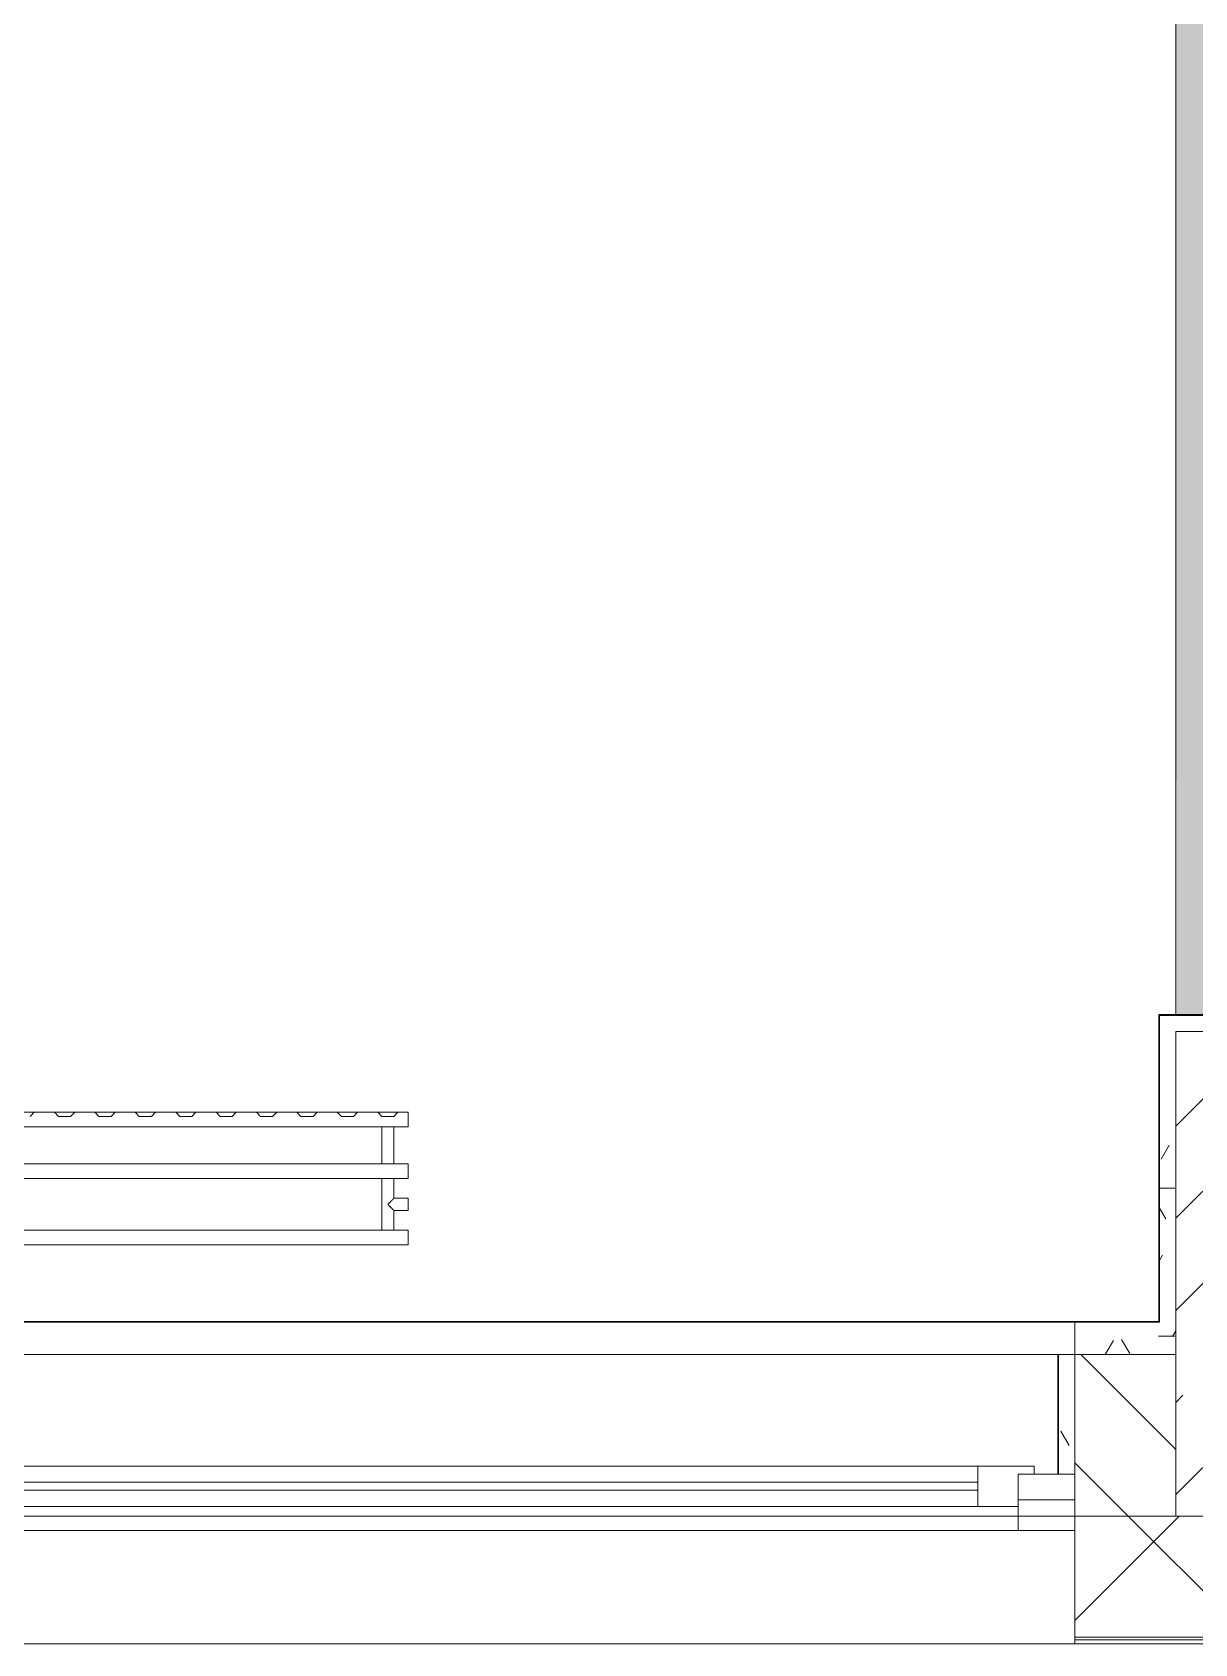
# Model space of a CAD drawing. Header units: millimetres. Extents: x -249154 to 415037, y -45458 to 354837.
# Drawn here: x 24210 to 25648, y 78928 to 80923 of the extents above; entities that cross this region are included whole.
import ezdxf

# ---------------------------------------------------------------- set-up
doc = ezdxf.new("R2010")
doc.units = ezdxf.units.MM
for name, color, linetype, lineweight in [('A-FLOR', 7, 'Continuous', 9), ('A-GLAZ', 7, 'Continuous', 9), ('A-GLAZ-1', 7, 'Continuous', 5), ('A-WALL', 7, 'Continuous', 5), ('I-WALL', 7, 'Continuous', 5), ('S-COLS', 7, 'Continuous', 9), ('S-COLS-1', 7, 'Continuous', 5)]:
    doc.layers.add(name, color=color, linetype=linetype, lineweight=lineweight)
doc.layers.add('A-FLOR-1', color=7, linetype='Continuous', lineweight=9, true_color=0xeef6ff, transparency=0.5)
for name, color, linetype, lineweight, true_color in [('A-WALL-1', 9, 'Continuous', 5, 0x808080), ('A-WALL-FNSH-1', 9, 'Continuous', 5, 0x808080), ('M-EQPM-1', 7, 'Continuous', 9, 0xb2b2b2)]:
    doc.layers.add(name, color=color, linetype=linetype, lineweight=lineweight, true_color=true_color)
pattern_1 = [(0, (0, 0), (243.84, 60.96), [20.117, -162.763, 20.117, -162.763, -975.36]), (0, (0, 0), (243.84, 60.96), [-365.76, 20.117, -345.643, 20.117, -162.763, -426.72]), (0, (0, 0), (243.84, 60.96), [-914.4, 20.117, -101.803, 20.117, -284.683]), (120, (91.44, 30.48), (-174.71291, 180.69163), [20.117, -162.763, 20.117, -162.763, -975.36]), (120, (91.44, 30.48), (-174.71291, 180.69163), [-365.76, 20.117, -345.643, 20.117, -162.763, -426.72]), (120, (91.44, 30.48), (-174.71291, 180.69163), [-914.4, 20.117, -101.803, 20.117, -284.683]), (240, (121.92, 152.4), (-69.12709, -241.65163), [20.117, -162.763, 20.117, -162.763, -975.36]), (240, (121.92, 152.4), (-69.12709, -241.65163), [-365.76, 20.117, -345.643, 20.117, -162.763, -426.72]), (240, (121.92, 152.4), (-69.12709, -241.65163), [-914.4, 20.117, -101.803, 20.117, -284.683])]

# ---------------------------------------------------------------- blocks, each defined once
blk = doc.blocks.new('BSC_Колонна _Прямоугольная - 600х600-V5-Объем проектирования 1 этажа')
at = {"layer": 'S-COLS-1'}
h = blk.add_hatch(dxfattribs=at)
h.set_pattern_fill('FP_9', color=256, style=0, pattern_type=2)
h.set_pattern_definition([(45, (-25860, -200), (-114.0493, 114.0493), []), (45, (-25745.95, -200), (-114.0493, 114.0493), [201.613, -40.323, 6.706, -33.617])])
h.paths.add_polyline_path([(300, -300), (300, 300), (-300, 300), (-300, -300)])
for p, q in [((300, 300), (-300, 300)), ((-300, 300), (-300, -300)), ((300, -300), (300, 300)), ((-300, -300), (300, -300))]:
    blk.add_line(p, q, dxfattribs=at)
blk = doc.blocks.new('120_Окно_СКБ_2Ст - 120_Окно_СКБ_2Ст 2800х2500_створка_-22445922-Объем проектирования 1 этажа')
at = {"layer": 'A-GLAZ'}
for p, q in [((-1400, -127), (-1400, -57)), ((-1400, -57), (-1330, -57)), ((-1330, -57), (-1330, -127)), ((500, -87), (-1330, -87)), ((-1330, -87), (-1330, -127)), ((-1280, -137), (-1280, -87)), ((-1330, -127), (-1400, -127)), ((-1330, -127), (-1350, -127)), ((-1350, -127), (-1350, -137)), ((-1350, -137), (520, -137)), ((520, -137), (-1350, -137))]:
    blk.add_line(p, q, dxfattribs=at)
at = {"layer": 'A-GLAZ-1'}
for p, q in [((1400, -57), (-1400, -57)), ((-1280, -107), (450, -107)), ((450, -117), (-1280, -117)), ((-1380, -127), (-1350, -127))]:
    blk.add_line(p, q, dxfattribs=at)
blk = doc.blocks.new('radiator_prado_classic_z_tip_30_po exemplyaru - Classic Z Тип 30-500-30677899-Объем проектирования 1 этажа')
at = {"layer": 'M-EQPM-1'}
for p, q in [((1600, 228), (0, 228)), ((1112.5, 228), (1137.5, 228)), ((1137.5, 228), (1112.5, 228)), ((1112.5, 228), (1137.5, 228)), ((1132.5, 223), (1137.5, 228)), ((1137.5, 228), (1132.5, 223)), ((1137.5, 228), (1162.5, 228)), ((1162.5, 228), (1187.5, 228)), ((1187.5, 228), (1162.5, 228)), ((1162.5, 228), (1187.5, 228)), ((1162.5, 228), (1167.5, 223)), ((1162.5, 228), (1167.5, 223)), ((1182.5, 223), (1167.5, 223)), ((1167.5, 223), (1182.5, 223)), ((1182.5, 223), (1187.5, 228)), ((1187.5, 228), (1182.5, 223)), ((1187.5, 228), (1212.5, 228)), ((1212.5, 228), (1237.5, 228)), ((1237.5, 228), (1212.5, 228)), ((1212.5, 228), (1237.5, 228)), ((1212.5, 228), (1217.5, 223)), ((1212.5, 228), (1217.5, 223)), ((1232.5, 223), (1217.5, 223)), ((1217.5, 223), (1232.5, 223)), ((1232.5, 223), (1237.5, 228)), ((1237.5, 228), (1232.5, 223)), ((1237.5, 228), (1262.5, 228)), ((1262.5, 228), (1287.5, 228)), ((1287.5, 228), (1262.5, 228)), ((1262.5, 228), (1287.5, 228)), ((1262.5, 228), (1267.5, 223)), ((1262.5, 228), (1267.5, 223)), ((1282.5, 223), (1267.5, 223)), ((1267.5, 223), (1282.5, 223)), ((1282.5, 223), (1287.5, 228)), ((1287.5, 228), (1282.5, 223)), ((1287.5, 228), (1312.5, 228)), ((1312.5, 228), (1337.5, 228)), ((1337.5, 228), (1312.5, 228)), ((1312.5, 228), (1337.5, 228)), ((1312.5, 228), (1317.5, 223)), ((1312.5, 228), (1317.5, 223)), ((1332.5, 223), (1317.5, 223)), ((1317.5, 223), (1332.5, 223)), ((1332.5, 223), (1337.5, 228)), ((1337.5, 228), (1332.5, 223)), ((1337.5, 228), (1362.5, 228)), ((1362.5, 228), (1387.5, 228)), ((1387.5, 228), (1362.5, 228)), ((1362.5, 228), (1387.5, 228)), ((1362.5, 228), (1367.5, 223)), ((1362.5, 228), (1367.5, 223)), ((1382.5, 223), (1367.5, 223)), ((1367.5, 223), (1382.5, 223)), ((1382.5, 223), (1387.5, 228)), ((1387.5, 228), (1382.5, 223)), ((1387.5, 228), (1412.5, 228)), ((1412.5, 228), (1437.5, 228)), ((1437.5, 228), (1412.5, 228)), ((1412.5, 228), (1437.5, 228)), ((1412.5, 228), (1417.5, 223)), ((1412.5, 228), (1417.5, 223)), ((1432.5, 223), (1417.5, 223)), ((1417.5, 223), (1432.5, 223)), ((1432.5, 223), (1437.5, 228)), ((1437.5, 228), (1432.5, 223)), ((1437.5, 228), (1462.5, 228)), ((1462.5, 228), (1487.5, 228)), ((1487.5, 228), (1462.5, 228)), ((1462.5, 228), (1487.5, 228)), ((1462.5, 228), (1467.5, 223)), ((1462.5, 228), (1467.5, 223)), ((1482.5, 223), (1467.5, 223)), ((1467.5, 223), (1482.5, 223)), ((1482.5, 223), (1487.5, 228)), ((1487.5, 228), (1482.5, 223)), ((1487.5, 228), (1512.5, 228)), ((1512.5, 228), (1537.5, 228)), ((1537.5, 228), (1512.5, 228)), ((1512.5, 228), (1537.5, 228)), ((1512.5, 228), (1517.5, 223)), ((1512.5, 228), (1517.5, 223)), ((1532.5, 223), (1517.5, 223)), ((1517.5, 223), (1532.5, 223)), ((1532.5, 223), (1537.5, 228)), ((1537.5, 228), (1532.5, 223)), ((1537.5, 228), (1562.5, 228)), ((1562.5, 228), (1587.5, 228)), ((1587.5, 228), (1562.5, 228)), ((1562.5, 228), (1587.5, 228)), ((1562.5, 228), (1567.5, 223)), ((1562.5, 228), (1567.5, 223)), ((1582.5, 223), (1567.5, 223)), ((1567.5, 223), (1582.5, 223)), ((1582.5, 223), (1587.5, 228)), ((1587.5, 228), (1582.5, 223)), ((1587.5, 228), (1600, 228)), ((1600, 210), (1600, 228)), ((1600, 228), (1600, 210)), ((0, 210), (1600, 210)), ((1567.8, 210), (32.2, 210)), ((1567.5, 210), (1567.5, 164)), ((1567.5, 210), (1567.5, 164)), ((1567.8, 210), (1567.5, 210)), ((1567.5, 210), (1575, 210)), ((1567.8, 210), (1567.5, 210)), ((1567.5, 210), (1567.8, 210)), ((1582.2, 210), (1567.8, 210)), ((1582.2, 210), (1567.8, 210)), ((1567.8, 210), (1582.2, 210)), ((1575, 210), (1576.9, 210)), ((1576.9, 210), (1580.3, 210)), ((1580.3, 210), (1582.5, 210)), ((1582.5, 210), (1582.2, 210)), ((1582.5, 210), (1582.2, 210)), ((1582.2, 210), (1582.5, 210)), ((1600, 210), (1582.2, 210)), ((1582.5, 164), (1582.5, 210)), ((1582.5, 164), (1582.5, 210)), ((1600, 164), (0, 164)), ((32.2, 164), (1567.8, 164)), ((1567.8, 164), (1567.5, 164)), ((1567.5, 164), (1582.5, 164)), ((1567.8, 164), (1567.5, 164)), ((1567.5, 164), (1567.8, 164)), ((1582.2, 164), (1567.8, 164)), ((1582.2, 164), (1567.8, 164)), ((1567.8, 164), (1582.2, 164)), ((1582.5, 164), (1582.2, 164)), ((1582.5, 164), (1582.2, 164)), ((1582.2, 164), (1582.5, 164)), ((1582.2, 164), (1600, 164)), ((1600, 146), (1600, 164)), ((1600, 164), (1600, 146)), ((0, 146), (1600, 146)), ((1567.8, 146), (32.2, 146)), ((1567.5, 146), (1567.5, 82)), ((1567.5, 146), (1567.5, 82)), ((1567.5, 146), (1567.8, 146)), ((1582.5, 146), (1567.5, 146)), ((1567.5, 146), (1567.8, 146)), ((1567.8, 146), (1567.5, 146)), ((1567.8, 146), (1581.5, 146)), ((1567.8, 146), (1581.5, 146)), ((1581.5, 146), (1567.8, 146)), ((1581.5, 146), (1582.5, 146)), ((1581.5, 146), (1582.5, 146)), ((1582.5, 146), (1581.5, 146)), ((1600, 146), (1581.5, 146)), ((1582.5, 121.5), (1582.5, 146)), ((1582.5, 121.5), (1582.5, 146)), ((1600, 121.5), (1582.5, 121.5)), ((1600, 121.5), (1582.5, 121.5)), ((1600, 121.5), (1600, 106.5)), ((1600, 120.5), (1600, 121.5)), ((1600, 121.5), (1600, 120.5)), ((1600, 120.5), (1600, 121.5)), ((1600, 107.5), (1600, 120.5)), ((1600, 120.5), (1600, 115.9)), ((1600, 107.5), (1600, 120.5)), ((1582.5, 82), (1582.5, 106.5)), ((1582.5, 106.5), (1600, 106.5)), ((1582.5, 82), (1582.5, 106.5)), ((1582.5, 106.5), (1600, 106.5)), ((1600, 115.9), (1600, 108.7)), ((1600, 108.7), (1600, 107.5)), ((1600, 106.5), (1600, 107.5)), ((1600, 107.5), (1600, 106.5)), ((1600, 106.5), (1600, 107.5)), ((1600, 82), (0, 82)), ((32.2, 82), (1567.8, 82)), ((1567.8, 82), (1567.5, 82)), ((1567.5, 82), (1582.5, 82)), ((1567.8, 82), (1567.5, 82)), ((1567.5, 82), (1567.8, 82)), ((1581.5, 82), (1567.8, 82)), ((1581.5, 82), (1567.8, 82)), ((1567.8, 82), (1581.5, 82)), ((1582.5, 82), (1581.5, 82)), ((1582.5, 82), (1581.5, 82)), ((1581.5, 82), (1582.5, 82)), ((1581.5, 82), (1600, 82)), ((1600, 64), (1600, 82)), ((1600, 82), (1600, 64)), ((1600, 64), (0, 64)), ((0, 64), (1600, 64))]:
    blk.add_line(p, q, dxfattribs=at)
for points, knots in [([(1575, 114), (1575.5, 114.5), (1576.4, 115.4), (1577.6, 116.6), (1578.4, 117.4), (1578.9, 117.9), (1579.2, 118.2), (1579.5, 118.5), (1579.8, 118.8), (1580.1, 119.2), (1580.4, 119.4), (1580.7, 119.7), (1581, 120), (1581.3, 120.3), (1581.5, 120.5), (1581.7, 120.7), (1581.9, 120.9), (1582.1, 121.1), (1582.2, 121.2), (1582.3, 121.3), (1582.5, 121.5), (1582.5, 121.5), (1582.5, 121.5)], [0, 0, 0, 0, 0.142857, 0.285714, 0.357143, 0.392857, 0.428571, 0.464286, 0.5, 0.535714, 0.571429, 0.607143, 0.642857, 0.678571, 0.714286, 0.75, 0.785714, 0.821429, 0.857143, 0.892857, 0.928571, 1, 1, 1, 1]), ([(1582.5, 121.5), (1582.5, 121.5), (1582.5, 121.5), (1582.3, 121.3), (1582.2, 121.2), (1582.1, 121.1), (1581.9, 120.9), (1581.7, 120.7), (1581.6, 120.6), (1581.5, 120.5)], [0, 0, 0, 0, 0.0714286, 0.1071429, 0.1428571, 0.1785714, 0.2142857, 0.25, 0.2857143, 0.2857143, 0.2857143, 0.2857143]), ([(1582.5, 121.5), (1582.5, 121.5), (1582.5, 121.5), (1582.3, 121.3), (1582.2, 121.2), (1582.1, 121.1), (1581.9, 120.9), (1581.7, 120.7), (1581.6, 120.6), (1581.5, 120.5)], [0, 0, 0, 0, 0.0714286, 0.1071429, 0.1428571, 0.1785714, 0.2142857, 0.25, 0.2857143, 0.2857143, 0.2857143, 0.2857143]), ([(1581.5, 120.5), (1581.6, 120.6), (1581.7, 120.7), (1581.9, 120.9), (1582.1, 121.1), (1582.2, 121.2), (1582.3, 121.3), (1582.5, 121.5), (1582.5, 121.5), (1582.5, 121.5)], [0.7142857, 0.7142857, 0.7142857, 0.7142857, 0.75, 0.7857143, 0.8214286, 0.8571429, 0.8928571, 0.9285714, 1, 1, 1, 1]), ([(1582.5, 106.5), (1582.5, 106.5), (1582.5, 106.5), (1582.3, 106.7), (1582.2, 106.8), (1582.1, 106.9), (1581.9, 107.1), (1581.7, 107.3), (1581.5, 107.5), (1581.3, 107.7), (1581, 108), (1580.7, 108.3), (1580.4, 108.6), (1580.1, 108.8), (1579.7, 109.3), (1579.3, 109.7), (1578.9, 110.1), (1578.4, 110.6), (1577.6, 111.4), (1576.4, 112.6), (1575.5, 113.5), (1575, 114)], [0, 0, 0, 0, 0.071429, 0.107143, 0.142857, 0.178571, 0.214286, 0.25, 0.285714, 0.321429, 0.357143, 0.392857, 0.428571, 0.464286, 0.5, 0.571429, 0.607143, 0.642857, 0.714286, 0.857143, 1, 1, 1, 1]), ([(1580.4, 119.4), (1580.3, 119.3), (1580.1, 119.2), (1579.7, 118.7), (1579.3, 118.3), (1578.9, 117.9), (1578.4, 117.4), (1578.1, 117.1), (1577.9, 116.9)], [0.4285714, 0.4285714, 0.4285714, 0.4285714, 0.4642857, 0.5, 0.5714286, 0.6071429, 0.6428571, 0.7142857, 0.7142857, 0.7142857, 0.7142857]), ([(1580.4, 119.4), (1580.3, 119.3), (1580.1, 119.2), (1579.7, 118.7), (1579.3, 118.3), (1578.9, 117.9), (1578.4, 117.4), (1578.1, 117.1), (1577.9, 116.9)], [0.4285714, 0.4285714, 0.4285714, 0.4285714, 0.4642857, 0.5, 0.5714286, 0.6071429, 0.6428571, 0.7142857, 0.7142857, 0.7142857, 0.7142857]), ([(1577.9, 116.9), (1578.1, 117.1), (1578.4, 117.4), (1578.9, 117.9), (1579.2, 118.2), (1579.5, 118.5), (1579.8, 118.8), (1580.1, 119.2), (1580.3, 119.3), (1580.4, 119.4)], [0.2857143, 0.2857143, 0.2857143, 0.2857143, 0.3571429, 0.3928571, 0.4285714, 0.4642857, 0.5, 0.5357143, 0.5714286, 0.5714286, 0.5714286, 0.5714286]), ([(1577.9, 111.1), (1578.1, 110.9), (1578.4, 110.6), (1578.9, 110.1), (1579.2, 109.8), (1579.5, 109.5), (1579.8, 109.2), (1580.1, 108.8), (1580.3, 108.7), (1580.4, 108.6)], [0.2857143, 0.2857143, 0.2857143, 0.2857143, 0.3571429, 0.3928571, 0.4285714, 0.4642857, 0.5, 0.5357143, 0.5714286, 0.5714286, 0.5714286, 0.5714286]), ([(1577.9, 111.1), (1578.1, 110.9), (1578.4, 110.6), (1578.9, 110.1), (1579.2, 109.8), (1579.5, 109.5), (1579.8, 109.2), (1580.1, 108.8), (1580.3, 108.7), (1580.4, 108.6)], [0.2857143, 0.2857143, 0.2857143, 0.2857143, 0.3571429, 0.3928571, 0.4285714, 0.4642857, 0.5, 0.5357143, 0.5714286, 0.5714286, 0.5714286, 0.5714286]), ([(1580.4, 108.6), (1580.3, 108.7), (1580.1, 108.8), (1579.7, 109.3), (1579.3, 109.7), (1578.9, 110.1), (1578.4, 110.6), (1578.1, 110.9), (1577.9, 111.1)], [0.4285714, 0.4285714, 0.4285714, 0.4285714, 0.4642857, 0.5, 0.5714286, 0.6071429, 0.6428571, 0.7142857, 0.7142857, 0.7142857, 0.7142857]), ([(1581.5, 107.5), (1581.6, 107.4), (1581.7, 107.3), (1581.9, 107.1), (1582.1, 106.9), (1582.2, 106.8), (1582.3, 106.7), (1582.5, 106.5), (1582.5, 106.5), (1582.5, 106.5)], [0.7142857, 0.7142857, 0.7142857, 0.7142857, 0.75, 0.7857143, 0.8214286, 0.8571429, 0.8928571, 0.9285714, 1, 1, 1, 1]), ([(1581.5, 107.5), (1581.6, 107.4), (1581.7, 107.3), (1581.9, 107.1), (1582.1, 106.9), (1582.2, 106.8), (1582.3, 106.7), (1582.5, 106.5), (1582.5, 106.5), (1582.5, 106.5)], [0.7142857, 0.7142857, 0.7142857, 0.7142857, 0.75, 0.7857143, 0.8214286, 0.8571429, 0.8928571, 0.9285714, 1, 1, 1, 1]), ([(1582.5, 106.5), (1582.5, 106.5), (1582.5, 106.5), (1582.3, 106.7), (1582.2, 106.8), (1582.1, 106.9), (1581.9, 107.1), (1581.7, 107.3), (1581.6, 107.4), (1581.5, 107.5)], [0, 0, 0, 0, 0.0714286, 0.1071429, 0.1428571, 0.1785714, 0.2142857, 0.25, 0.2857143, 0.2857143, 0.2857143, 0.2857143])]:
    blk.add_open_spline(points, degree=3, knots=knots, dxfattribs=at)
for points in [[(1581.5, 120.5), (1581.4, 120.4), (1581.3, 120.3), (1581, 120), (1580.7, 119.7), (1580.5, 119.5), (1580.4, 119.4)], [(1581.5, 120.5), (1581.4, 120.4), (1581.3, 120.3), (1581, 120), (1580.7, 119.7), (1580.5, 119.5), (1580.4, 119.4)], [(1580.4, 119.4), (1580.5, 119.5), (1580.7, 119.7), (1581, 120), (1581.3, 120.3), (1581.4, 120.4), (1581.5, 120.5)], [(1577.9, 116.9), (1577.4, 116.4), (1576.4, 115.4), (1575.5, 114.5), (1575, 114)], [(1577.9, 116.9), (1577.4, 116.4), (1576.4, 115.4), (1575.5, 114.5), (1575, 114)], [(1575, 114), (1575.5, 114.5), (1576.4, 115.4), (1577.4, 116.4), (1577.9, 116.9)], [(1575, 114), (1575.5, 113.5), (1576, 113), (1576.4, 112.6)], [(1575, 114), (1575.5, 113.5), (1576.4, 112.6), (1577.4, 111.6), (1577.9, 111.1)], [(1577.9, 111.1), (1577.4, 111.6), (1576.4, 112.6), (1575.5, 113.5), (1575, 114)], [(1576.4, 112.6), (1576.9, 112.1), (1577.4, 111.6), (1577.9, 111.1)], [(1580.4, 108.6), (1580.5, 108.5), (1580.7, 108.3), (1581, 108), (1581.3, 107.7), (1581.4, 107.6), (1581.5, 107.5)], [(1580.4, 108.6), (1580.5, 108.5), (1580.7, 108.3), (1581, 108), (1581.3, 107.7), (1581.4, 107.6), (1581.5, 107.5)], [(1581.5, 107.5), (1581.4, 107.6), (1581.3, 107.7), (1581, 108), (1580.7, 108.3), (1580.5, 108.5), (1580.4, 108.6)]]:
    blk.add_open_spline(points, degree=3, dxfattribs=at)
blk = doc.blocks.new('1floor')
at = {"layer": 'A-FLOR-1'}
h = blk.add_hatch(color=256, dxfattribs=at)
h.paths.add_polyline_path([(61053.3, 500), (61410, 500.5), (61410, 7050), (60910, 7049.5), (60910, 500)])
h.paths.add_polyline_path([(56456.6, 500), (56910, 500.5), (56910, 7050), (56844.1, 7049.5), (56903.3, 7015.3), (56410, 6161.1), (56410, 5444.8), (56903.3, 4590.6), (56839, 4553.1), (56903.3, 4515.9), (56410, 3661.8), (56410, 2946.5), (56903.3, 2092.3), (56838.3, 2054.8), (56410, 2796.5), (56410, 1312.4), (56838.3, 2054.1), (56903.3, 2016.6), (56410, 1162.4), (56411.4, 500), (56417.1, 500)])
h.paths.add_polyline_path([(51917.1, 500), (52410, 500.5), (52410, 7050), (51910, 7049.5), (51910, 500)])
h.paths.add_polyline_path([(42922.5, 501), (43410, 501.5), (43410, 7050), (42910, 7049.5), (42910, 501), (42917.2, 501)])
h.paths.add_polyline_path([(33606.1, 520), (33610, 520.5), (33610, 3600), (33010, 3600), (33010, 520), (33202, 520)])
h.paths.add_polyline_path([(29810, 520), (29810, 3600), (29628.7, 3600), (29630.7, 520)])
h.paths.add_polyline_path([(29389.7, 520), (29389.2, 3600), (29210, 3600), (29210, 520), (29388.7, 520)])
h.paths.add_polyline_path([(25981.2, 520), (26160, 520.5), (26160, 3600), (25560, 3600), (25561.1, 520)])
h.paths.add_polyline_path([(22370.9, 520), (22510, 520.5), (22510, 3600), (21910, 3600), (21911.1, 520), (21913.9, 520)])
h.paths.add_polyline_path([(17260, 520), (17260, 3600), (16660, 3600), (16660, 520), (17258.9, 520)])
h.paths.add_polyline_path([(12571.3, 520), (12760, 520.5), (12760, 3600), (12160, 3600), (12161.1, 520)])
h.paths.add_polyline_path([(8256.1, 520), (8260, 520.5), (8260, 3600), (7660, 3600), (7660, 520), (7929.4, 520)])
h.paths.add_polyline_path([(56410, 3811.7), (56838.1, 4553.5), (56410, 5294.8), (56410, 3980)])
h.paths.add_polyline_path([(80842.1, 4158), (80850, 4158), (80850, 9072), (80350, 9072), (80350, 4158), (80652.4, 4158)])
h.paths.add_polyline_path([(33338.5, 4200), (33610, 4200), (33610, 4255.2), (33572.1, 4316.9), (33542.1, 4389.4), (33523.8, 4465.7), (33517.6, 4543.9), (33526.3, 4632.5), (33542.1, 4698.4), (33572.1, 4770.9), (33610, 4834.1), (33610, 7280), (33010, 7279.5), (33010, 4200), (33282.3, 4200)])
h.paths.add_polyline_path([(29389.7, 4200), (29388.7, 6962), (29210, 6962), (29210, 4200), (29389.2, 4200)])
h.paths.add_polyline_path([(29628.7, 4200), (29810, 4200), (29809.7, 7280), (29628.7, 7279), (29628.7, 4232.7)])
h.paths.add_polyline_path([(25560, 4200), (26160, 4200), (26159.4, 6971), (25560, 6969.5), (25560, 4232.7)])
h.paths.add_polyline_path([(22510, 4200), (22510, 7280), (21910, 7279.5), (21910, 4200), (22238.5, 4200)])
h.paths.add_polyline_path([(16660, 4200), (17260, 4200), (17260, 4370), (16660, 4369.5), (16660, 4232.7)])
h.paths.add_polyline_path([(12160, 4200), (12760, 4200), (12760, 7050), (12160, 7049.5), (12160, 4232.7)])
h.paths.add_polyline_path([(7660, 4200), (8260, 4200), (8260, 7120), (7660, 7119.5), (7660, 4232.7)])
h.paths.add_polyline_path([(16810, 4940), (16809.1, 4940.9), (16803.2, 4940)])
h.paths.add_polyline_path([(16782, 4951), (16799, 4951), (16799, 7189), (16660, 7189), (16660, 4951)])
h.paths.add_polyline_path([(56410, 6311.1), (56836.7, 7050), (56410, 7049.5), (56410, 6352.6)])
h.paths.add_polyline_path([(80750, 10750), (80850, 10750), (80850, 10880), (80770, 10879.5), (80770, 10800), (80758, 10800), (80758, 10760), (80750, 10760)])
h.paths.add_polyline_path([(80771, 9220), (80850, 9220.5), (80850, 10710), (80750, 10710), (80750, 10750), (80710, 10750), (80710, 10740), (80670, 10740), (80670, 10760), (80642, 10760), (80642, 10800), (80630, 10800), (80629, 10880), (80350, 10878.5), (80350, 9220), (80630, 9221), (80630, 9700), (80642, 9700), (80642, 9740), (80670, 9740), (80670, 9760), (80710, 9760), (80710, 9750), (80750, 9750), (80750, 9740), (80758, 9740), (80758, 9700), (80770, 9700), (80770, 9220)])
h.paths.add_polyline_path([(8660, 10900), (13679, 10900), (13679, 11397.8), (6780, 11397.8), (6782.3, 10900), (7929.4, 10900)])
h.paths.add_polyline_path([(45976.3, 10900), (47604, 10900), (47604, 11120), (45930, 11120), (45930.5, 10900)])
h.paths.add_polyline_path([(47649, 10900), (50571, 10900), (50571, 11120), (47649, 11118.7), (47649, 11008.1)])
h.paths.add_polyline_path([(50616, 10900), (51690, 10902.1), (51689.5, 11120), (50616, 11120), (50616, 11006.5)])
h.paths.add_polyline_path([(6239, 11120), (6240, 11121), (6239.5, 11397.8), (4080, 11397.8), (4081, 11120), (5866.4, 11120)])
h.paths.add_polyline_path([(48831, 11700), (49146, 11700), (49146, 11783), (48781, 11783), (48781, 11700)])
h.paths.add_polyline_path([(49258.4, 11700), (50571, 11700), (50571, 11780), (50616, 11780), (50616, 11783), (49196, 11783), (49196, 11780), (49191, 11780), (49191, 11700), (49196, 11700)])
h.paths.add_polyline_path([(50666, 11700), (51709, 11700), (51709, 11783), (50666, 11783), (50666, 11780), (50616, 11780), (50616, 11700), (50656, 11700)])
h.paths.add_polyline_path([(47649, 11780), (47649, 11783), (46280, 11783), (46278.2, 11780), (46275, 11779.1), (46275, 11700), (47604, 11700), (47604, 11780)])
h.paths.add_polyline_path([(48120, 11700), (48140, 11700), (48140, 11783), (47699, 11783), (47699, 11780), (47649, 11780), (47649, 11700), (48110, 11700)])
h.paths.add_polyline_path([(46230, 11700), (46230, 11783), (45930, 11783), (45930.5, 11700), (46096.1, 11700)])
h.paths.add_polyline_path([(45422, 11700), (45422, 12300), (42788, 12300), (42788, 11700), (45064.6, 11700)])
h.paths.add_polyline_path([(51699, 11800), (51709, 11800), (51709, 11840), (51699, 11840)])
h.paths.add_polyline_path([(48791, 11800), (48791, 11840), (48781, 11840), (48781, 11800), (48785, 11800)])
h.paths.add_polyline_path([(50666, 11820), (50666, 11840), (50656, 11840), (50656, 11820)])
h.paths.add_polyline_path([(49146, 11820), (49156, 11820), (49156, 11840), (49146, 11840)])
h.paths.add_polyline_path([(47699, 11820), (47699, 11840), (47689, 11840), (47689, 11820)])
h.paths.add_polyline_path([(46240, 11820), (46240, 11840), (46230, 11840), (46230, 11820)])
h.paths.add_polyline_path([(48780, 11900), (48781, 11900), (48781, 11940), (51709, 11940), (51709, 12300), (48780, 12300), (48780, 11917.5)])
h.paths.add_polyline_path([(52884.6, 11921), (54152, 11921), (54152, 12300), (52338.9, 12300), (52338.9, 11921)])
h.paths.add_polyline_path([(48120, 11940), (48140, 11940), (48139.5, 12300), (45930, 12300), (45930.5, 11940), (48110, 11940)])
h.paths.add_polyline_path([(66660, 13775), (66660, 13765), (66668, 13765), (66668, 13700), (66680, 13700), (66680, 13725), (66688, 13725), (66688, 13628), (66760, 13628), (66760, 13775), (66680, 13775)])
h.paths.add_polyline_path([(66175.3, 12328), (66532, 12328), (66532, 13725), (66540, 13725), (66540, 13700), (66552, 13700), (66552, 13765), (66580, 13765), (66580, 13785), (66620, 13785), (66620, 13775), (66660, 13775), (66660, 13815), (66760, 13815), (66760, 15522), (66688, 15522), (66688, 14825), (66680, 14825), (66680, 14850), (66668, 14850), (66668, 14785), (66660, 14785), (66660, 14775), (66620, 14775), (66620, 14765), (66580, 14765), (66580, 14785), (66552, 14785), (66552, 14850), (66540, 14850), (66540, 14825), (66532, 14825), (66532, 15522), (66160, 15522), (66160, 12328)])
h.paths.add_polyline_path([(30010, 15220), (30610, 15220), (30610, 17830), (30010, 17829.5), (30010, 15355.5)])
h.paths.add_polyline_path([(18703.2, 15231), (18710.3, 15231), (18710.3, 17850), (18110.3, 17850), (18110.3, 15231), (18244.8, 15231)])
h.paths.add_polyline_path([(13710, 15231), (14310, 15231), (14310, 17821), (13710, 17821), (13710, 15301.6)])
h.paths.add_polyline_path([(78899.8, 15670), (79080, 15670.5), (79080, 18580), (78699.8, 18579.5), (78700.8, 15670), (78759, 15670)])
h.paths.add_polyline_path([(73947.5, 15678), (74040, 15678), (74040, 18572), (73540, 18572), (73540, 15678)])
h.paths.add_polyline_path([(70310, 15678), (70782, 15678), (70782, 20622), (70310, 20622), (70310, 15690.9)])
h.paths.add_polyline_path([(66345.8, 15678), (66760, 15678), (66760, 16672), (66160, 16672), (66160, 15678), (66211, 15678)])
h.paths.add_polyline_path([(60537.6, 17298), (60710, 17298), (60710, 18572), (60210, 18572), (60210, 17298)])
h.paths.add_polyline_path([(54348.4, 17298), (54710, 17298), (54710, 20492), (54210, 20492), (54210, 17298)])
h.paths.add_polyline_path([(66760, 17328), (66760, 21022), (66160, 21022), (66160, 17328), (66759.1, 17328)])
h.paths.add_polyline_path([(48710, 17399.9), (48708.4, 22618.6), (48648.2, 22584.9), (48577.5, 22559.5), (48493.4, 22546), (48417.1, 22546.8), (48345.8, 22559.2), (48269.4, 22586.9), (48210, 22616.1), (48210.7, 17400.6), (48287.6, 17440.2), (48356.4, 17462.4), (48430.8, 17473.4), (48509.7, 17471.4), (48577.5, 17459), (48652.7, 17431.2), (48708.1, 17401.4)])
h.paths.add_polyline_path([(4693.8, 17850), (6553, 17850), (6553, 18450), (4680, 18449.2), (4680.5, 17850), (4692.9, 17850)])
h.paths.add_polyline_path([(6780, 17850), (8510, 17850), (8510, 18450), (6780, 18450), (6780, 18012.4)])
h.paths.add_polyline_path([(18710.3, 18450), (18710.3, 21600), (18110.3, 21600), (18110.3, 18450)])
h.paths.add_polyline_path([(30010, 18470), (30610, 18470.5), (30610, 19880), (30010, 19879.5), (30010, 18470.5)])
h.paths.add_polyline_path([(13710, 18470), (14310, 18470), (14310, 18479), (13710, 18479), (13710, 18474.5)])
h.paths.add_polyline_path([(14118.6, 18490), (14310, 18490), (14310, 21569), (13710, 21569), (13711.1, 18490), (13724, 18490)])
h.paths.add_polyline_path([(60577, 18728), (60582, 18728), (60582, 22722), (60210, 22722), (60210, 18728), (60557.5, 18728)])
h.paths.add_polyline_path([(30327.7, 20120), (30610, 20120.5), (30610, 21980), (30010, 21979.5), (30010, 20120)])
h.paths.add_polyline_path([(54392.7, 20748), (54710, 20748), (54710, 22722), (54210, 22722), (54210, 20748)])
h.paths.add_polyline_path([(66760, 21178), (66760, 22672), (66288, 22672), (66289.3, 21178), (66726.8, 21178)])
h.paths.add_polyline_path([(4680, 21600), (8890, 21600), (8889.5, 22200), (4680, 22200), (4680, 21602.7)])
h.paths.add_polyline_path([(18110.3, 22200), (18710.3, 22201.8), (18710.3, 26269), (18110.3, 26269), (18110.3, 22220)])
h.paths.add_polyline_path([(14310, 22232), (14310, 24660), (13710, 24659.5), (13710, 22232), (14308.9, 22232)])
h.paths.add_polyline_path([(30609.3, 22620), (30610, 22620.5), (30608.9, 26480), (30010, 26480), (30010, 22620), (30606.9, 22620)])
h.paths.add_polyline_path([(48281.5, 22730), (48710, 22730), (48710, 22750), (48210, 22750), (48211.8, 22730), (48228, 22730)])
h.paths.add_polyline_path([(81150, 23220), (81150, 26525), (80770, 26525), (80771, 23220), (81147.1, 23220)])
h.paths.add_polyline_path([(76750, 23228), (77122, 23228.1), (77121.9, 26302), (76750, 26302), (76750, 23312.3)])
h.paths.add_polyline_path([(73912, 23228), (73912, 26572), (73540, 26572), (73540, 23228), (73899.1, 23228)])
h.paths.add_polyline_path([(70810, 23228), (70810, 26322), (70310, 26322), (70310, 23228), (70805.9, 23228)])
h.paths.add_polyline_path([(66660, 23375), (66260, 23375), (66260, 23415), (66660, 23415), (66660, 23385)])
h.paths.add_polyline_path([(66660, 24675), (66660, 24685), (66652, 24685), (66652, 24750), (66160, 24752), (66160, 24675), (66652, 24675)])
h.paths.add_polyline_path([(66160, 23328), (66652, 23328), (66652, 23365), (66660, 23365), (66660, 23375), (66700, 23375), (66700, 23385), (66740, 23385), (66740, 23365), (66760, 23365), (66760, 24685), (66740, 24685), (66740, 24665), (66700, 24665), (66700, 24675), (66660, 24675), (66660, 24635), (66160, 24635), (66160, 23342.2)])
h.paths.add_polyline_path([(66446.9, 24970), (66760, 24970), (66760, 26472), (66160, 26472), (66160, 24970), (66366.4, 24970)])
at = {"layer": 'A-WALL'}
h = blk.add_hatch(dxfattribs=at)
h.set_pattern_fill('FP_2', color=256, style=0, pattern_type=2)
h.set_pattern_definition([(135, (0, 0), (-70.71068, -70.71068), [])])
h.paths.add_polyline_path([(7660, -100), (7660, 100), (6830, 100), (6830, -100)])
h.paths.add_polyline_path([(19360, -100), (20710, -100), (20710, 100), (19360, 100), (19360, -80)])
h.paths.add_polyline_path([(14860, -100), (15610, -100), (15610, 100), (14860, 100), (14860, -80)])
h.paths.add_polyline_path([(16510, -100), (16660, -100), (16660, 100), (16510, 100), (16510, -98)])
h.paths.add_polyline_path([(21610, -100), (21910, -100), (21910, 100), (21610, 100), (21610, -80)])
h.paths.add_polyline_path([(9910, -100), (9910, 100), (9159.7, 100), (9159.7, -100), (9359.7, -100)])
h.paths.add_polyline_path([(22510, -100), (22635, -100), (22635, 100), (22510, 100), (22510, -80)])
h.paths.add_polyline_path([(12055.6, -100), (12160, -100), (12160, 100), (12010, 100), (12010, -100)])
h.paths.add_polyline_path([(27310, -100), (28309.7, -100), (28309.7, 100), (27310, 100), (27310, -80)])
h.paths.add_polyline_path([(26410, -100), (26410, 100), (26160, 100), (26160, -100)])
h.paths.add_polyline_path([(25435, -100), (25560, -100), (25560, 100), (25435, 100), (25435, -80)])
h = blk.add_hatch(dxfattribs=at)
h.set_pattern_fill('FP_24', color=256, style=0, pattern_type=2)
h.set_pattern_definition([(45, (0, 0), (-141.42136, 141.42136), []), (135, (0, 0), (-141.42136, -141.42136), [])])
h.paths.add_polyline_path([(75692.1, -250), (75700, -250), (75700, -100), (73980, -100), (73980, -250), (75480, -250)])
h.paths.add_polyline_path([(70660, -250), (70660, -100), (67060, -100), (67060, -250), (69821.4, -250)])
h.paths.add_polyline_path([(72236.1, -250), (72280, -250), (72280, -100), (71560, -101.8), (71560, -250), (72080, -250)])
h.paths.add_polyline_path([(65160, -250), (66160, -250), (66160, -100), (65160, -100), (65160, -118)])
h.paths.add_polyline_path([(63710, -250), (64260, -250), (64260, -100), (63710, -100), (63710, -121.3)])
h.paths.add_polyline_path([(60910, -250), (61610, -250), (61610, -100), (60910, -100), (60910, -128.3)])
h.paths.add_polyline_path([(60010, -250), (60010, -100), (59260, -100), (59260, -250)])
h.paths.add_polyline_path([(57160, -250), (57160, -100), (56410, -100), (56410, -250)])
h.paths.add_polyline_path([(53310, -250), (53310, -100), (51871.5, -100), (51871.5, -250)])
h.paths.add_polyline_path([(49771.5, -250), (49771.5, -100), (49060, -100), (49060, -250), (49190.7, -250)])
h.paths.add_polyline_path([(48160, -250), (48160, -100), (47410, -100), (47410, -250)])
h.paths.add_polyline_path([(44310, -250), (44310, -100), (42737.5, -100), (42737.5, -250)])
h.paths.add_polyline_path([(38875.4, -250), (39040, -250), (39040, -100), (37990, -100), (37990, -250)])
h.paths.add_polyline_path([(40637.5, -250), (40637.5, -100), (39940, -100), (39940, -250)])
h.paths.add_polyline_path([(36812.3, -250), (37090, -250), (37090, -100), (35970, -100), (35970, -250)])
h.paths.add_polyline_path([(33870, -250), (33870, -100), (33010, -100), (33010, -250)])
h.paths.add_polyline_path([(30210, -250), (30210, -100), (29209.7, -100), (29209.7, -250)])
h.paths.add_polyline_path([(28309.7, -250), (28309.7, -100), (27310, -100), (27310, -250)])
h.paths.add_polyline_path([(26410, -250), (26410, -100), (25435, -100), (25435, -250)])
h.paths.add_polyline_path([(22635, -250), (22635, -100), (21610, -100), (21610, -250)])
h.paths.add_polyline_path([(19360, -250), (20710, -250), (20710, -100), (19360, -100), (19360, -231.6)])
h.paths.add_polyline_path([(17260, -250), (17260, -100), (16510, -100), (16510, -250)])
h.paths.add_polyline_path([(14860, -250), (15610, -250), (15610, -100), (14860, -100), (14860, -242.8)])
h.paths.add_polyline_path([(12055.6, -250), (12760, -248), (12760, -100), (12010, -100), (12010, -250)])
h.paths.add_polyline_path([(7929.4, -250), (8259.7, -250), (8259.7, -100), (6830, -100), (6830, -250), (7660, -250)])
h.paths.add_polyline_path([(9159.7, -250), (9910, -250), (9910, -100), (9159.7, -100), (9159.7, -118)])
h.paths.add_polyline_path([(110, -250), (3730, -250), (3730, -100), (-260, -100), (-260, -250), (-110, -250)])
at = {"layer": 'I-WALL'}
h = blk.add_hatch(dxfattribs=at)
h.set_pattern_fill('FP_191', color=256, style=0, pattern_type=2)
h.set_pattern_definition(pattern_1)
h.paths.add_polyline_path([(25560, 140), (25560, 520), (25540, 520), (25540, 141)])
h = blk.add_hatch(dxfattribs=at)
h.set_pattern_fill('FP_191', color=256, style=0, pattern_type=2)
h.set_pattern_definition(pattern_1)
h.paths.add_polyline_path([(25560, 500), (26160, 500), (26160, 520), (25560, 520)])
h = blk.add_hatch(dxfattribs=at)
h.set_pattern_fill('FP_191', color=256, style=0, pattern_type=2)
h.set_pattern_definition(pattern_1)
h.paths.add_polyline_path([(25465.5, 100), (25560, 100), (25560, 140), (25435, 140), (25435, 100)])
h = blk.add_hatch(dxfattribs=at)
h.set_pattern_fill('FP_191', color=256, style=0, pattern_type=2)
h.set_pattern_definition(pattern_1)
h.paths.add_polyline_path([(25415, -48), (25435, -48), (25435, 100), (25415, 100), (25415, -38)])
at = {"layer": 'A-FLOR'}
for p, q in [((25560, 520), (25560, 3600)), ((26428.5, 520), (25540, 520)), ((25540, 520), (25540, 141))]:
    blk.add_line(p, q, dxfattribs=at)
at = {"layer": 'A-WALL'}
for p, q in [((25435, 140), (25540, 140)), ((25415, 100), (25560, 100)), ((22635, -100), (25560, -100)), ((25435, -258), (22635, -258)), ((25435, -250), (26410, -250)), ((25435, -253), (26410, -253))]:
    blk.add_line(p, q, dxfattribs=at)
at = {"layer": 'A-WALL-1'}
for p, q in [((25435, 140), (25435, -250)), ((25540, 141), (25540, 140)), ((25415, 100), (25415, -48)), ((25415, -48), (25435, -48))]:
    blk.add_line(p, q, dxfattribs=at)
at = {"layer": 'A-WALL-FNSH-1'}
for p, q in [((25539, 521), (25539, 141)), ((26429.5, 521), (25539, 521)), ((25435, 141), (25435, 140)), ((25435, 141), (25540, 141)), ((25414, 100), (25414, -48)), ((25415, 100), (25414, 100)), ((25414, -48), (25415, -48)), ((25435, -250), (25435, -258)), ((25435, -258), (26410, -258))]:
    blk.add_line(p, q, dxfattribs=at)
at = {"layer": 'I-WALL'}
for p, q in [((22635, 140), (25435, 140)), ((22656, 141), (25435, 141)), ((25414, 100), (22656, 100)), ((25435, -80), (25365, -80))]:
    blk.add_line(p, q, dxfattribs=at)
at = {"layer": 'A-GLAZ', "color": 3, "rotation": 180}
blk.add_blockref('120_Окно_СКБ_2Ст - 120_Окно_СКБ_2Ст 2800х2500_створка_-22445922-Объем проектирования 1 этажа', (24035, -175), dxfattribs=at)
at = {"layer": 'M-EQPM-1'}
blk.add_blockref('radiator_prado_classic_z_tip_30_po exemplyaru - Classic Z Тип 30-500-30677899-Объем проектирования 1 этажа', (23010, 172), dxfattribs=at)
at = {"layer": 'S-COLS'}
blk.add_blockref('BSC_Колонна _Прямоугольная - 600х600-V5-Объем проектирования 1 этажа', (25860, 200), dxfattribs=at)

msp = doc.modelspace()

# ---------------------------------------------------------------- block references
msp.add_blockref('1floor', (64.7, 79186.1))

doc.saveas('drawing.dxf')
